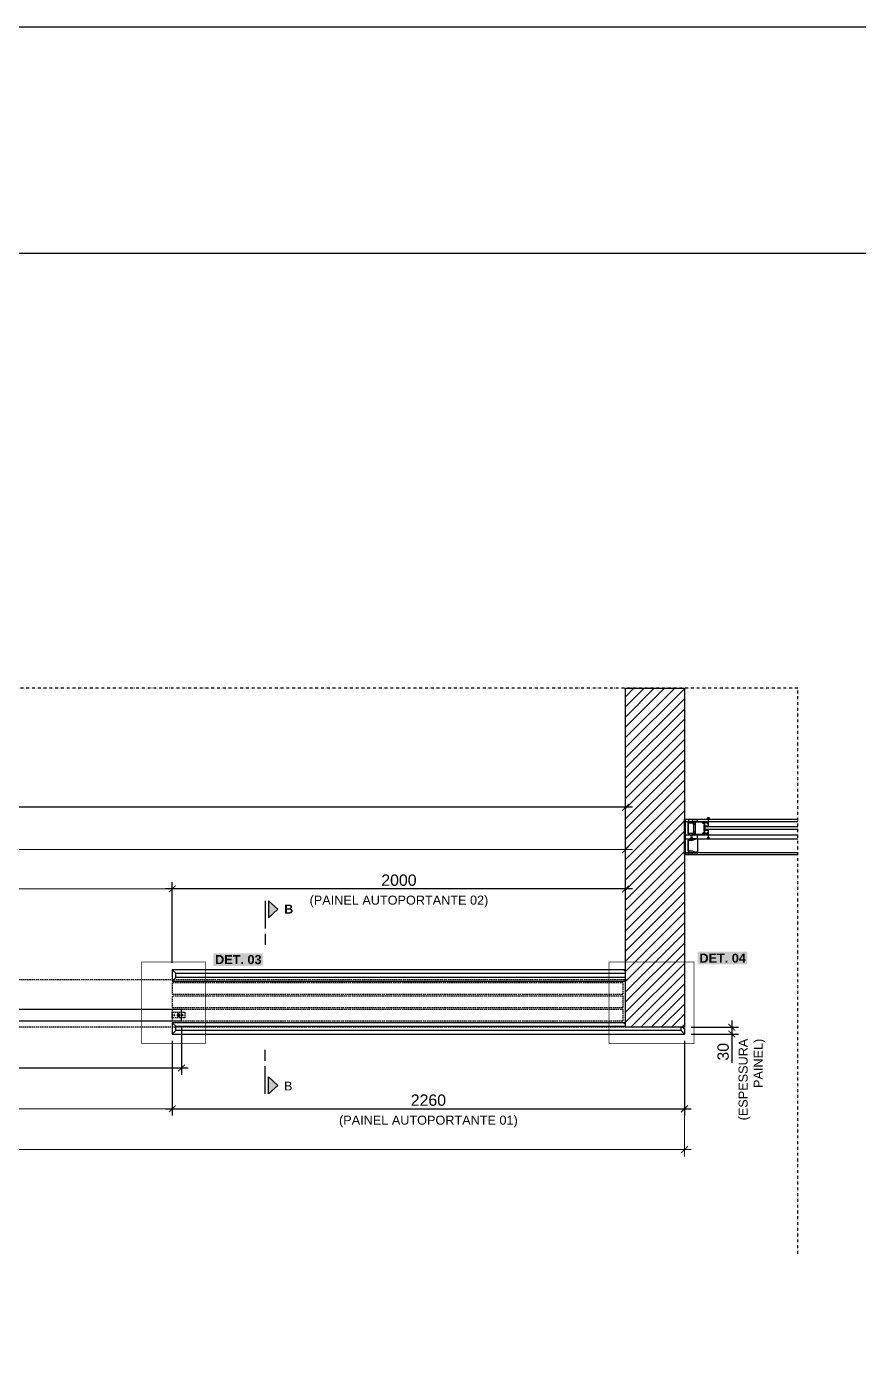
# Model space of a CAD drawing. Header units: millimetres. Extents: x -63251 to 507826, y 5339 to 217512.
# Drawn here: x 179821 to 183490, y 90315 to 96213 of the extents above; entities that cross this region are included whole.
import ezdxf
from ezdxf import colors
from ezdxf.entities.mleader import LeaderData, LeaderLine
from ezdxf.math import Vec2, Vec3

# ---------------------------------------------------------------- set-up
doc = ezdxf.new("R2010")
doc.units = ezdxf.units.MM
doc.header["$PDMODE"] = 3
for name, pattern in [('CENTER2', [1.125, 0.75, -0.125, 0.125, -0.125]), ('CONTINU', [0]), ('TRAÇO 1-1', [9.525, 6.35, -3.175]), ('TRAÇO E PONTO 1-1', [25.4, 12.7, -6.35, 0, -6.35])]:
    doc.linetypes.add(name, pattern=pattern)
doc.layers.add('ARQ-COTA', color=12, linetype='Continuous', lineweight=9)
for name, color, linetype in [('COTAS', 9, 'Continuous'), ('DB 1475.24 - Amanda Rosales e Bruno Haidar - Terreo - Obra$0$ARQ-PISO-01', 8, 'Continuous'), ('DETALHE', 10, 'Continuous'), ('FERRAGEM', 3, 'Continuous'), ('MARCENARIA', 4, 'Continuous'), ('MARCENARIA . M', 4, 'Continuous'), ('PAREDE', 94, 'Continuous'), ('PISO', 9, 'Continuous'), ('PROJEÇÃO', 8, 'Continuous'), ('TEXTO', 105, 'Continuous'), ('TEXTO TRAÇO PONTO', 105, 'TRAÇO E PONTO 1-1')]:
    doc.layers.add(name, color=color, linetype=linetype)
doc.styles.add('1-1', font='arial.ttf', dxfattribs={"height": 0.2})
doc.styles.add('MEDIDA OFICIAL', font='ariblk.ttf')
doc.styles.add('PADRÃO', font='arial.ttf')
doc.styles.add('PADRÃO NEGRITO', font='arialbd.ttf')
doc.dimstyles.new('1-20', dxfattribs={"dimscale": 20, "dimtxt": 2.5, "dimasz": 1.5, "dimexe": 1.5, "dimexo": 1.5, "dimtad": 1, "dimtxsty": 'PADRÃO', "dimblk": 'ARCHTICK', "dimcen": 2.5, "dimdle": 1.5, "dimclrd": 9, "dimclre": 9, "dimclrt": 6, "dimadec": 0, "dimazin": 0, "dimtfac": 1, "dimtmove": 0, "dimatfit": 3, "dimfxl": 1.25, "dimlwd": -1, "dimlwe": -1, "dimarcsym": 0})
doc.dimstyles.new('1-20 CAIXA', dxfattribs={"dimscale": 20, "dimtxt": 2.5, "dimasz": 1.5, "dimexe": 1.5, "dimexo": 1.5, "dimtad": 1, "dimtxsty": 'PADRÃO NEGRITO', "dimblk": 'ARCHTICK', "dimcen": 2.5, "dimdle": 1.5, "dimclrd": 9, "dimclre": 9, "dimclrt": 6, "dimadec": 0, "dimazin": 0, "dimtfac": 1, "dimtmove": 0, "dimatfit": 3, "dimfxl": 1.25, "dimlwd": -1, "dimlwe": -1, "dimarcsym": 0})
doc.dimstyles.new('Med. Ofic.1-20', dxfattribs={"dimscale": 20, "dimtxt": 2.5, "dimasz": 1.5, "dimexe": 1.5, "dimexo": 1.5, "dimtad": 1, "dimtxsty": 'MEDIDA OFICIAL', "dimblk": 'ARCHTICK', "dimcen": 2.5, "dimdle": 1.5, "dimclrd": 9, "dimclre": 9, "dimclrt": 10, "dimadec": 0, "dimazin": 0, "dimtfac": 1, "dimtmove": 0, "dimatfit": 3, "dimfxl": 1.25, "dimlwd": -1, "dimlwe": -1, "dimarcsym": 0})

# ---------------------------------------------------------------- blocks, each defined once
blk = doc.blocks.new('BASE_2o PAVIMENTO_R10$0$02.3.02.404')
at = {"lineweight": 0}
h = blk.add_hatch(dxfattribs=at)
h.set_pattern_fill('CROSS', color=0, scale=0.12)
h.paths.add_polyline_path([(-2, 8.1), (-4.5, 8.1), (-4.5, -8.1), (-2, -8.1)])
at = {"color": 0, "lineweight": 0}
for p, q in [((-20.1, 6.7), (-20.1, 21.2)), ((-19.8, 21.5), (-19.1, 21.5)), ((-18.3, 6.4), (-19.8, 6.4)), ((-18.8, 21.2), (-18.8, 21)), ((-18.8, 8.4), (-18.8, 7.7)), ((-18.5, 20.7), (-15.5, 20.7)), ((-18.5, 7.4), (-18, 7.4)), ((-13, 9), (-18.3, 9)), ((-18.1, 19.2), (-18.1, 11.2)), ((-17.8, 7), (-18, 6.6)), ((-14.3, 19.5), (-17.8, 19.5)), ((-17.8, 10.9), (-11.4, 10.9)), ((-17.6, 23.2), (-17.6, 23.6)), ((-17.3, 23.9), (-16.3, 23.9)), ((-17.3, 22.9), (-16.3, 22.9)), ((-16.3, 23.9), (-14.3, 23.9)), ((-15.2, 22.9), (-16.3, 22.9)), ((-15.2, 21), (-15.2, 22.9)), ((-14, 23.6), (-14, 21)), ((-14, 21), (-14, 19.8)), ((-13.3, 6.6), (-13.5, 7)), ((-13.2, 7.4), (-12.8, 7.4)), ((-11.4, 6.4), (-13, 6.4)), ((-12.5, 7.7), (-12.5, 8.4)), ((-11.1, 8.1), (-11.1, 6.7)), ((-10.8, 10.4), (-3.9, 10.4)), ((-2.3, 8.4), (-10.8, 8.4)), ((-3.6, 23), (-3.6, 10.7)), ((4.2, 23.9), (-2.6, 23.9)), ((-2, -8.1), (-2, 8.1)), ((-1.6, 20.7), (-1.6, 11.7)), ((-1.3, 11.4), (-0.5, 11.4)), ((-0.6, 21.7), (2.1, 21.7)), ((0, 9.7), (-0.3, 9.4)), ((-0.3, 9.4), (0, 9.1)), ((0, 10.9), (0, 9.7)), ((0, 9.1), (0, -9.1)), ((2.6, 21.2), (2.6, 20.4)), ((3.1, 19.9), (4, 19.9)), ((3.9, 21.2), (5, 22.6)), ((4.4, 20.7), (3.9, 21.2)), ((-20.1, -21.2), (-20.1, -6.7)), ((-19.8, -6.4), (-18.3, -6.4)), ((-19.1, -21.5), (-19.8, -21.5)), ((-18.8, -7.7), (-18.8, -8.4)), ((-18.8, -21), (-18.8, -21.2)), ((-18, -7.4), (-18.5, -7.4)), ((-15.5, -20.7), (-18.5, -20.7)), ((-18.3, -8.9), (-13, -8.9)), ((-18.1, -11.2), (-18.1, -19.2)), ((-18, -6.6), (-17.8, -7)), ((-11.4, -10.9), (-17.8, -10.9)), ((-17.8, -19.5), (-14.3, -19.5)), ((-17.6, -23.6), (-17.6, -23.2)), ((-17.3, -22.9), (-16.3, -22.9)), ((-17.3, -23.9), (-16.3, -23.9)), ((-16.3, -22.9), (-15.2, -22.9)), ((-14.3, -23.9), (-16.3, -23.9)), ((-15.2, -22.9), (-15.2, -21)), ((-14, -19.8), (-14, -21)), ((-14, -21), (-14, -23.6)), ((-13.5, -7), (-13.3, -6.6)), ((-12.8, -7.4), (-13.2, -7.4)), ((-13, -6.4), (-11.4, -6.4)), ((-12.5, -8.4), (-12.5, -7.7)), ((-11.1, -6.7), (-11.1, -8.1)), ((-10.8, -8.4), (-2.3, -8.4)), ((-3.9, -10.4), (-10.8, -10.4)), ((-3.6, -23), (-3.6, -10.7)), ((4.2, -23.9), (-2.6, -23.9)), ((-1.6, -11.7), (-1.6, -20.7)), ((-0.5, -11.4), (-1.3, -11.4)), ((-0.6, -21.7), (2.1, -21.7)), ((0, -9.1), (-0.3, -9.4)), ((-0.3, -9.4), (0, -9.7)), ((0, -9.7), (0, -10.9)), ((2.6, -21.2), (2.6, -20.4)), ((3.1, -19.9), (4, -19.9)), ((4.4, -20.7), (3.9, -21.2)), ((3.9, -21.2), (5, -22.6))]:
    blk.add_line(p, q, dxfattribs=at)
blk.add_lwpolyline([(-2, -8.1), (-4.5, -8.1), (-4.5, 8.1), (-2, 8.1), (-2, -8.1)], dxfattribs=at)
for centre, radius, start, end in [((-19.8, 21.2), 0.3, 90, 180), ((-19.8, 6.7), 0.3, 180, 270), ((-19.1, 21.2), 0.3, 0, 90), ((-18.5, 21), 0.3, 180, 270), ((-18.3, 8.4), 0.5, 90, 180), ((-18.5, 7.7), 0.3, 180, 270), ((-18.3, 6.7), 0.3, 270, 330), ((-17.8, 19.2), 0.3, 90, 180), ((-17.8, 11.2), 0.3, 180.00046, 270), ((-18, 7.2), 0.3, 330, 90), ((-17.3, 23.6), 0.3, 90, 180), ((-17.3, 23.2), 0.3, 180, 270), ((-15.5, 21), 0.3, 270, 0), ((-14.3, 23.6), 0.3, 0, 90), ((-14.3, 19.8), 0.3, 270, 0), ((-13.2, 7.2), 0.3, 90, 210), ((-13, 6.7), 0.3, 210, 270), ((-13, 8.4), 0.5, 0, 90), ((-12.8, 7.7), 0.3, 270, 0), ((-11.4, 10.7), 0.3, 360, 90), ((-11.4, 6.7), 0.3, 270, 0), ((-10.8, 10.8), 0.367, 206.87232, 265.72197), ((-10.8, 8.1), 0.3, 90, 180), ((-3.9, 10.7), 0.3, 269.98892, 0), ((-2.6, 22.9), 1, 90, 180), ((-2.3, 8.1), 0.3, 0, 90), ((-0.6, 20.7), 1, 90, 180), ((-1.3, 11.7), 0.3, 180, 270), ((-0.5, 10.9), 0.5, 0, 90), ((2.1, 21.2), 0.5, 0, 90), ((3.1, 20.4), 0.5, 180, 270), ((4, 20.4), 0.5, 270, 43.66215), ((3.6, 22.4), 1.64, 25.17798, 70.88346), ((4.7, 22.9), 0.5, 318.80438, 18.47764), ((-19.8, -6.7), 0.3, 90, 180), ((-19.8, -21.2), 0.3, 180, 270), ((-19.1, -21.2), 0.3, 270, 0), ((-18.5, -7.7), 0.3, 90, 180), ((-18.3, -8.4), 0.5, 180, 270), ((-18.5, -21), 0.3, 90, 180), ((-18.3, -6.7), 0.3, 30, 90), ((-17.8, -11.2), 0.3, 90, 179.99954), ((-17.8, -19.2), 0.3, 180, 270), ((-18, -7.1), 0.3, 270, 30), ((-17.3, -23.2), 0.3, 90, 180), ((-17.3, -23.6), 0.3, 180, 270), ((-15.5, -21), 0.3, 0, 90), ((-14.3, -19.8), 0.3, 0, 90), ((-14.3, -23.6), 0.3, 270, 360), ((-13.2, -7.1), 0.3, 150, 270), ((-13, -6.7), 0.3, 90, 150), ((-13, -8.4), 0.5, 270, 0), ((-12.8, -7.7), 0.3, 360, 90), ((-11.4, -6.7), 0.3, 0, 90), ((-11.4, -10.6), 0.3, 270, 0), ((-10.8, -8.1), 0.3, 180, 270), ((-10.8, -10.8), 0.367, 94.27803, 153.12768), ((-3.9, -10.7), 0.3, 0, 90.01108), ((-2.6, -22.9), 1, 180, 270), ((-2.3, -8.1), 0.3, 270, 0), ((-1.3, -11.7), 0.3, 90, 180), ((-0.6, -20.7), 1, 180, 270), ((-0.5, -10.9), 0.5, 270, 0), ((2.1, -21.2), 0.5, 270, 0), ((3.1, -20.4), 0.5, 90, 180), ((4, -20.4), 0.5, 316.33785, 90), ((3.6, -22.4), 1.64, 289.11654, 334.82202), ((4.7, -22.9), 0.5, 341.52236, 41.19562)]:
    blk.add_arc(centre, radius, start, end, dxfattribs=at)
blk = doc.blocks.new('PINO GUIA PISO')
at = {"layer": 'FERRAGEM', "color": 102, "linetype": 'TRAÇO 1-1', "ltscale": 0.1}
blk.add_lwpolyline([(12156.62, 2059.21), (12162.12, 2059.21), (12162.12, 2061.71), (12156.62, 2061.71)], close=True, dxfattribs=at)
for centre, radius in [((12157.55, 2060.46), 0.225), ((12159.37, 2060.46), 0.6), ((12159.37, 2060.46), 0.375), ((12161.2, 2060.46), 0.225)]:
    blk.add_circle(centre, radius, dxfattribs=at)
blk = doc.blocks.new('*U207')
at = {"layer": 'PAREDE', "color": 0, "linetype": 'CENTER2', "transparency": 16777216}
for p, q in [((-7.3, 0), (-0.8, 0)), ((0, 0.8), (0, 7.3)), ((0.8, 0), (7.3, 0)), ((0, -7.3), (0, -0.8))]:
    blk.add_line(p, q, dxfattribs=at)
at = {"layer": 'PAREDE', "color": 0, "linetype": 'Continuous', "transparency": 16777216}
for p, q in [((-0.4, 0), (0.4, 0)), ((0, -0.4), (0, 0.4))]:
    blk.add_line(p, q, dxfattribs=at)
blk = doc.blocks.new('_ArchTick')
at = {"color": 0, "linetype": 'ByBlock', "const_width": 0.15}
blk.add_lwpolyline([(-0.5, -0.5), (0.5, 0.5)], dxfattribs=at)
blk = doc.blocks.new('*D208')
at = {"layer": 'ARQ-COTA', "color": 9, "transparency": 16777216}
for p, q in [((174776, 91767.7), (174776, 91407.7)), ((180463, 91737.7), (180463, 91407.7)), ((180493, 91437.7), (174746, 91437.7))]:
    blk.add_line(p, q, dxfattribs=at)
at = {"layer": 'Defpoints', "color": 0, "transparency": 16777216}
for p in [(174776, 91797.7), (180463, 91767.7), (174776, 91437.7)]:
    blk.add_point(p, dxfattribs=at)
at = {"layer": 'ARQ-COTA', "color": 9, "transparency": 16777216, "xscale": 30, "yscale": 30, "zscale": 30, "rotation": 180}
blk.add_blockref('_ArchTick', (174776, 91437.7), dxfattribs=at)
at = {"layer": 'ARQ-COTA', "color": 9, "transparency": 16777216, "xscale": 30, "yscale": 30, "zscale": 30}
blk.add_blockref('_ArchTick', (180463, 91437.7), dxfattribs=at)
at = {"layer": 'ARQ-COTA', "color": 6, "transparency": 16777216, "insert": (177619.5, 91475.7), "char_height": 50, "attachment_point": 5, "style": 'PADRÃO'}
blk.add_mtext('5687', dxfattribs=at)
blk = doc.blocks.new('*D210')
at = {"layer": 'COTAS', "color": 9, "transparency": 16777216}
for p, q in [((180463, 91737.7), (180463, 91407.7)), ((182723, 91737.7), (182723, 91407.7)), ((180433, 91437.7), (182753, 91437.7))]:
    blk.add_line(p, q, dxfattribs=at)
at = {"layer": 'Defpoints', "color": 0, "transparency": 16777216}
for p in [(180463, 91767.7), (182723, 91767.7), (182723, 91437.7)]:
    blk.add_point(p, dxfattribs=at)
at = {"layer": 'COTAS', "color": 9, "transparency": 16777216, "xscale": 30, "yscale": 30, "zscale": 30, "rotation": 180}
blk.add_blockref('_ArchTick', (180463, 91437.7), dxfattribs=at)
at = {"layer": 'COTAS', "color": 9, "transparency": 16777216, "xscale": 30, "yscale": 30, "zscale": 30}
blk.add_blockref('_ArchTick', (182723, 91437.7), dxfattribs=at)
at = {"layer": 'COTAS', "color": 6, "transparency": 16777216, "insert": (181593, 91475.7), "char_height": 50, "attachment_point": 5, "style": 'PADRÃO'}
blk.add_mtext('2260', dxfattribs=at)
blk = doc.blocks.new('*D211')
at = {"layer": 'ARQ-COTA', "color": 9, "transparency": 16777216}
for p, q in [((174746, 91407.7), (174746, 91227.7)), ((182723, 91407.7), (182723, 91227.7)), ((182753, 91257.7), (174716, 91257.7))]:
    blk.add_line(p, q, dxfattribs=at)
at = {"layer": 'Defpoints', "color": 0, "transparency": 16777216}
for p in [(174746, 91437.7), (182723, 91437.7), (174746, 91257.7)]:
    blk.add_point(p, dxfattribs=at)
at = {"layer": 'ARQ-COTA', "color": 9, "transparency": 16777216, "xscale": 30, "yscale": 30, "zscale": 30, "rotation": 180}
blk.add_blockref('_ArchTick', (174746, 91257.7), dxfattribs=at)
at = {"layer": 'ARQ-COTA', "color": 9, "transparency": 16777216, "xscale": 30, "yscale": 30, "zscale": 30}
blk.add_blockref('_ArchTick', (182723, 91257.7), dxfattribs=at)
at = {"layer": 'ARQ-COTA', "color": 6, "transparency": 16777216, "insert": (178734.5, 91295.8), "char_height": 50, "attachment_point": 5, "style": 'PADRÃO NEGRITO'}
blk.add_mtext('7977', dxfattribs=at)
blk = doc.blocks.new('*D212')
at = {"layer": 'COTAS', "color": 9, "transparency": 16777216}
for p, q in [((180463, 92081.7), (180463, 92438.7)), ((182463, 92078.7), (182463, 92438.7)), ((182493, 92408.7), (180433, 92408.7))]:
    blk.add_line(p, q, dxfattribs=at)
at = {"layer": 'Defpoints', "color": 0, "transparency": 16777216}
for p in [(180463, 92408.7), (180463, 92051.7), (182463, 92048.7)]:
    blk.add_point(p, dxfattribs=at)
at = {"layer": 'COTAS', "color": 9, "transparency": 16777216, "xscale": 30, "yscale": 30, "zscale": 30, "rotation": 180}
blk.add_blockref('_ArchTick', (180463, 92408.7), dxfattribs=at)
at = {"layer": 'COTAS', "color": 9, "transparency": 16777216, "xscale": 30, "yscale": 30, "zscale": 30}
blk.add_blockref('_ArchTick', (182463, 92408.7), dxfattribs=at)
at = {"layer": 'COTAS', "color": 6, "transparency": 16777216, "insert": (181463, 92446.7), "char_height": 50, "attachment_point": 5, "style": 'PADRÃO'}
blk.add_mtext('2000', dxfattribs=at)
blk = doc.blocks.new('*D213')
at = {"layer": 'ARQ-COTA', "color": 9, "transparency": 16777216}
for p, q in [((174776, 92037.7), (174776, 92438.7)), ((180463, 92081.7), (180463, 92438.7)), ((180493, 92408.7), (174746, 92408.7))]:
    blk.add_line(p, q, dxfattribs=at)
at = {"layer": 'Defpoints', "color": 0, "transparency": 16777216}
for p in [(174776, 92408.7), (180463, 92051.7), (174776, 92007.7)]:
    blk.add_point(p, dxfattribs=at)
at = {"layer": 'ARQ-COTA', "color": 9, "transparency": 16777216, "xscale": 30, "yscale": 30, "zscale": 30, "rotation": 180}
blk.add_blockref('_ArchTick', (174776, 92408.7), dxfattribs=at)
at = {"layer": 'ARQ-COTA', "color": 9, "transparency": 16777216, "xscale": 30, "yscale": 30, "zscale": 30}
blk.add_blockref('_ArchTick', (180463, 92408.7), dxfattribs=at)
at = {"layer": 'ARQ-COTA', "color": 6, "transparency": 16777216, "insert": (177619.5, 92446.7), "char_height": 50, "attachment_point": 5, "style": 'PADRÃO'}
blk.add_mtext('5687', dxfattribs=at)
blk = doc.blocks.new('*D215')
at = {"layer": 'COTAS', "color": 9, "transparency": 16777216}
for p, q in [((178513.3, 91819.7), (178513.3, 91587.7)), ((180503.6, 91794.7), (180503.6, 91587.7)), ((180533.6, 91617.7), (178483.3, 91617.7))]:
    blk.add_line(p, q, dxfattribs=at)
at = {"layer": 'Defpoints', "color": 0, "transparency": 16777216}
for p in [(178513.3, 91849.7), (180503.6, 91824.7), (178513.3, 91617.7)]:
    blk.add_point(p, dxfattribs=at)
at = {"layer": 'COTAS', "color": 9, "transparency": 16777216, "xscale": 30, "yscale": 30, "zscale": 30, "rotation": 180}
blk.add_blockref('_ArchTick', (178513.3, 91617.7), dxfattribs=at)
at = {"layer": 'COTAS', "color": 9, "transparency": 16777216, "xscale": 30, "yscale": 30, "zscale": 30}
blk.add_blockref('_ArchTick', (180503.6, 91617.7), dxfattribs=at)
at = {"layer": 'COTAS', "color": 6, "transparency": 16777216, "insert": (179508.5, 91655.7), "char_height": 50, "attachment_point": 5, "style": 'PADRÃO'}
blk.add_mtext('1990', dxfattribs=at)
blk = doc.blocks.new('*D218')
at = {"layer": 'COTAS', "color": 9, "transparency": 16777216}
for p, q in [((182753, 91797.7), (182961.6, 91797.7)), ((182931.6, 91827.7), (182931.6, 91767.7)), ((182753, 91767.7), (182961.6, 91767.7)), ((182931.6, 91767.7), (182931.6, 91641.3))]:
    blk.add_line(p, q, dxfattribs=at)
at = {"layer": 'Defpoints', "color": 0, "transparency": 16777216}
for p in [(182723, 91797.7), (182723, 91767.7), (182931.6, 91767.7)]:
    blk.add_point(p, dxfattribs=at)
at = {"layer": 'COTAS', "color": 9, "transparency": 16777216, "xscale": 30, "yscale": 30, "zscale": 30}
for p, rotation in [((182931.6, 91797.7), 90), ((182931.6, 91767.7), 270)]:
    blk.add_blockref('_ArchTick', p, dxfattribs=dict(at, rotation=rotation))
at = {"layer": 'COTAS', "color": 6, "transparency": 16777216, "insert": (182893.6, 91689.5), "char_height": 50, "attachment_point": 5, "rotation": 90, "style": 'PADRÃO'}
blk.add_mtext('30', dxfattribs=at)
blk = doc.blocks.new('C 06')
at = {"layer": 'TEXTO', "linetype": 'CONTINU'}
blk.add_hatch(color=8, dxfattribs=at).paths.add_polyline_path([(-1945.97, 2712.5), (-1941.98, 2708.2), (-1938, 2712.5)])
for p, q in [((-1953.6, 2714.06), (-1958.8, 2714.06)), ((-1938, 2714.06), (-1951, 2714.06))]:
    blk.add_line(p, q, dxfattribs=at)
blk.add_lwpolyline([(-1941.98, 2708.2), (-1938, 2712.5), (-1945.97, 2712.5)], close=True, dxfattribs=at)
blk = doc.blocks.new('*D220')
at = {"layer": 'ARQ-COTA', "color": 9, "transparency": 16777216}
for p, q in [((182493, 92582.1), (174716, 92582.1)), ((174746, 92582.1), (174746, 92552.1)), ((182463, 92558.7), (182463, 92552.1))]:
    blk.add_line(p, q, dxfattribs=at)
at = {"layer": 'Defpoints', "color": 0, "transparency": 16777216}
for p in [(174746, 92612.1), (174746, 92582.1), (182463, 92588.7)]:
    blk.add_point(p, dxfattribs=at)
at = {"layer": 'ARQ-COTA', "color": 9, "transparency": 16777216, "xscale": 30, "yscale": 30, "zscale": 30, "rotation": 180}
blk.add_blockref('_ArchTick', (174746, 92582.1), dxfattribs=at)
at = {"layer": 'ARQ-COTA', "color": 9, "transparency": 16777216, "xscale": 30, "yscale": 30, "zscale": 30}
blk.add_blockref('_ArchTick', (182463, 92582.1), dxfattribs=at)
at = {"layer": 'ARQ-COTA', "color": 6, "transparency": 16777216, "insert": (178602.5, 92619.7), "char_height": 50, "attachment_point": 5, "style": 'PADRÃO NEGRITO'}
blk.add_mtext('7717', dxfattribs=at)
blk = doc.blocks.new('*D221')
at = {"layer": 'Defpoints', "color": 0, "transparency": 16777216}
for p in [(174746, 92768.7), (174746, 92760.9), (182463, 92716.3)]:
    blk.add_point(p, dxfattribs=at)
at = {"layer": 'MARCENARIA', "color": 9, "transparency": 16777216}
for p, q in [((174746, 92790.9), (174746, 92798.7)), ((182463, 92746.3), (182463, 92798.7))]:
    blk.add_line(p, q, dxfattribs=at)
at = {"layer": 'MARCENARIA', "color": 9, "linetype": 'Continuous', "transparency": 16777216}
blk.add_line((182493, 92768.7), (174716, 92768.7), dxfattribs=at)
at = {"layer": 'MARCENARIA', "color": 9, "transparency": 16777216, "xscale": 30, "yscale": 30, "zscale": 30, "rotation": 180}
blk.add_blockref('_ArchTick', (174746, 92768.7), dxfattribs=at)
at = {"layer": 'MARCENARIA', "color": 9, "transparency": 16777216, "xscale": 30, "yscale": 30, "zscale": 30}
blk.add_blockref('_ArchTick', (182463, 92768.7), dxfattribs=at)
at = {"layer": 'MARCENARIA', "color": 10, "transparency": 16777216, "insert": (178604.5, 92807.1), "char_height": 50, "attachment_point": 5, "style": 'MEDIDA OFICIAL'}
blk.add_mtext('7717 MEDIDA DE OBRA', dxfattribs=at)

msp = doc.modelspace()

# ---------------------------------------------------------------- hatches: boundary and pattern name
at = {"layer": 'DB 1475.24 - Amanda Rosales e Bruno Haidar - Terreo - Obra$0$ARQ-PISO-01'}
h = msp.add_hatch(dxfattribs=at)
h.set_pattern_fill('ANSI31', color=256, scale=10, angle=540)
h.set_pattern_definition([(225, (345038.087, 183540.496), (22.4506403, -22.4506403), [])])
h.paths.add_polyline_path([(182722.978, 93293.507), (182462.978, 93293.507), (182462.978, 91797.716), (182722.978, 91797.716)])

# ---------------------------------------------------------------- linework, layer by layer
at = {"layer": 'DETALHE', "linetype": 'TRAÇO 1-1', "ltscale": 0.4, "const_width": 3, "elevation": 0}
for points in [[(180327.096, 91725.319), (180609.325, 91725.319), (180609.325, 92085.442), (180327.096, 92085.442)], [(182389.584, 91725.319), (182764.287, 91725.319), (182764.287, 92085.442), (182389.584, 92085.442)]]:
    msp.add_lwpolyline(points, close=True, dxfattribs=at)
at = {"layer": 'MARCENARIA', "color": 8}
for p, q in [((182722.97, 92715.944), (183222.978, 92715.944)), ((182722.97, 92559.462), (182722.97, 92715.944)), ((182722.97, 92706.105), (183222.978, 92706.105)), ((183222.978, 92682.383), (182813.903, 92682.383)), ((183222.978, 92670.383), (182813.903, 92670.383)), ((182722.97, 92646.778), (183222.978, 92646.778)), ((182722.97, 92628.628), (183222.978, 92628.628)), ((182722.97, 92569.301), (183222.978, 92569.301)), ((182722.97, 92559.462), (183222.978, 92559.462))]:
    msp.add_line(p, q, dxfattribs=at)
msp.add_lwpolyline([(182757.616, 92713.945), (182741.205, 92713.945), (182741.205, 92700.847), (182738.703, 92700.847), (182738.703, 92651.994), (182740.993, 92651.994), (182741.374, 92651.867), (182751.467, 92642.453), (182751.764, 92642.241), (182752.146, 92642.156), (182757.616, 92642.156), (182757.616, 92646.778), (182779.456, 92646.778), (182779.456, 92628.628), (182757.616, 92628.628), (182757.616, 92633.25), (182752.116, 92633.244), (182751.764, 92633.166), (182751.467, 92632.996), (182741.374, 92623.582), (182740.951, 92623.412), (182738.703, 92623.412), (182738.703, 92574.559), (182741.163, 92574.559), (182741.163, 92561.714), (182757.546, 92561.714), (182757.546, 92569.301), (182779.348, 92569.301), (182779.348, 92559.462), (182723.47, 92559.462, -0.36650001), (182722.97, 92559.971), (182722.97, 92562.982, -0.43141043), (182723.27, 92563.279), (182724.694, 92563.279, -0.30879894), (182725.005, 92562.982), (182725.005, 92561.456), (182727.499, 92561.456), (182727.505, 92587.79), (182725.007, 92587.79), (182725.005, 92585.882, -0.29934547), (182724.702, 92585.585), (182723.27, 92585.585, -0.43131378), (182722.97, 92585.882), (182722.97, 92589.274, -0.3698372), (182723.479, 92589.783), (182725.853, 92589.783), (182726.15, 92589.487), (182726.441, 92589.783), (182727.499, 92589.783), (182727.499, 92619.383), (182726.441, 92619.383), (182726.147, 92619.677), (182725.855, 92619.383), (182723.477, 92619.383, -0.36001323), (182722.97, 92619.892), (182722.97, 92623.285, -0.43141043), (182723.27, 92623.582), (182724.666, 92623.582, -0.33543859), (182725.005, 92623.285), (182725.004, 92621.376), (182727.509, 92621.376), (182727.507, 92654.03), (182725.003, 92654.03), (182725.007, 92652.122, -0.33344922), (182724.666, 92651.825), (182723.27, 92651.825, -0.44170323), (182722.97, 92652.122), (182722.97, 92655.556, -0.45805781), (182723.47, 92656.023), (182725.848, 92656.023), (182726.15, 92655.726), (182726.441, 92656.023), (182727.499, 92656.023), (182727.499, 92685.623), (182726.441, 92685.623), (182726.15, 92685.92), (182725.848, 92685.623), (182723.47, 92685.623, -0.3567224), (182722.97, 92686.166), (182722.97, 92689.524, -0.34040767), (182723.27, 92689.864), (182724.702, 92689.864, -0.40018801), (182725.002, 92689.557), (182725.002, 92687.656), (182727.499, 92687.656), (182727.499, 92713.945), (182725.002, 92713.945), (182725.002, 92712.425, -0.41421356), (182724.702, 92712.125), (182723.27, 92712.125, -0.41421356), (182722.97, 92712.425), (182722.97, 92715.435, -0.41421356), (182723.47, 92715.935), (182779.456, 92715.935), (182779.456, 92706.114), (182757.616, 92706.113)], format="xyb", close=True, dxfattribs=at)
for points in [[(182738.703, 92700.953), (182741.247, 92700.953), (182741.247, 92700.444), (182759.949, 92700.444), (182759.949, 92702.437), (182762.451, 92702.437), (182762.451, 92700.444), (182762.451, 92652.355), (182762.451, 92652.355), (182762.451, 92650.362), (182759.949, 92650.362), (182759.949, 92652.355), (182741.247, 92652.355), (182741.247, 92651.888), (182738.703, 92651.888)], [(182770.465, 92692.588), (182762.451, 92692.588), (182762.451, 92701.5), (182770.465, 92701.5)], [(182779.679, 92569.835), (182776.234, 92569.835), (182775.175, 92568.775), (182757.952, 92575.044), (182738.703, 92575.044), (182738.703, 92623.328), (182757.952, 92623.328), (182775.175, 92629.596), (182776.234, 92628.537), (182779.679, 92628.537)], [(182770.465, 92651.317), (182762.451, 92651.317), (182762.451, 92660.229), (182770.465, 92660.229)]]:
    msp.add_lwpolyline(points, close=True, dxfattribs=at)
msp.add_lwpolyline([(182829.567, 92698.25), (182829.567, 92717.659), (182833.324, 92721.239), (182833.324, 92722.592), (182823.306, 92722.592), (182823.306, 92721.22), (182827.063, 92717.717), (182827.063, 92702.557), (182770.465, 92702.557), (182770.465, 92650.267), (182827.063, 92650.267), (182827.063, 92635.107), (182823.306, 92631.604), (182823.306, 92630.232), (182833.324, 92630.232), (182833.324, 92631.585), (182829.567, 92635.165), (182829.567, 92654.574), (182827.664, 92654.574), (182827.664, 92652.07), (182803.221, 92652.07), (182803.221, 92655.275), (182811.035, 92655.275), (182811.035, 92662.388), (182809.403, 92662.388), (182809.403, 92690.436), (182811.032, 92690.436), (182811.032, 92697.549), (182803.221, 92697.549), (182803.221, 92700.754), (182827.664, 92700.754), (182827.664, 92698.25), (182829.567, 92698.25)], dxfattribs=at)
at = {"layer": 'MARCENARIA'}
for points in [[(182457.978, 92051.716), (180462.978, 92051.716), (180477.978, 92036.716), (182462.978, 92036.716), (182462.978, 92046.716), (182457.978, 92046.716)], [(180462.978, 92001.716), (180477.978, 92016.716), (180477.978, 92036.716), (180462.978, 92051.716)], [(182462.978, 92016.716), (180477.978, 92016.716), (180462.978, 92001.716), (182457.978, 92001.716), (182457.978, 92006.716), (182462.978, 92006.716)], [(180462.978, 91767.716), (180477.978, 91782.716), (180477.978, 91802.716), (180462.978, 91817.716)], [(182457.978, 91817.716), (180462.978, 91817.716), (180477.978, 91802.716), (182462.978, 91802.716), (182462.978, 91812.716), (182457.978, 91812.716)], [(182707.978, 91782.716), (180477.978, 91782.716), (180462.978, 91767.716), (182722.978, 91767.716)], [(182722.978, 91767.716), (182707.978, 91782.716), (182707.978, 91797.716), (182717.978, 91797.716), (182717.978, 91792.716), (182722.978, 91792.716)]]:
    msp.add_lwpolyline(points, close=True, dxfattribs=at)
at = {"layer": 'MARCENARIA . M', "color": 3}
msp.add_line((173034.383, 95213.297), (196138.319, 95213.297), dxfattribs=at)
msp.add_lwpolyline([(196138.319, 96213.297), (196138.319, 77975.185), (173034.383, 77975.185), (173034.383, 96213.297)], close=True, dxfattribs=at)
at = {"layer": 'MARCENARIA . M'}
msp.add_lwpolyline([(178513.311, 91826.216), (180503.644, 91826.216), (180503.644, 91876.216), (178513.311, 91876.216)], close=True, dxfattribs=at)
at = {"layer": 'PAREDE'}
msp.add_lwpolyline([(182462.978, 91797.716), (182462.978, 93293.507), (182722.978, 93293.507), (182722.978, 91797.716)], close=True, dxfattribs=at)
at = {"layer": 'PISO', "linetype": 'TRAÇO 1-1'}
for points in [[(182466.978, 92007.716), (174745.978, 92007.716)], [(182466.978, 91797.716), (174745.978, 91797.716)]]:
    msp.add_lwpolyline(points, dxfattribs=at)
at = {"layer": 'PROJEÇÃO', "color": 21, "linetype": 'TRAÇO 1-1'}
for points in [[(180462.978, 91943.216), (182452.978, 91943.216), (182452.978, 91993.216), (180462.978, 91993.216)], [(180462.978, 91884.716), (182452.978, 91884.716), (182452.978, 91934.716), (180462.978, 91934.716)], [(180462.978, 91826.216), (182452.978, 91826.216), (182452.978, 91876.216), (180462.978, 91876.216)]]:
    msp.add_lwpolyline(points, close=True, dxfattribs=at)
at = {"layer": 'TEXTO TRAÇO PONTO'}
msp.add_lwpolyline([(183222.978, 90797.716), (183222.978, 93293.507), (174096.978, 93293.507), (174096.978, 90797.716)], dxfattribs=at)

# ---------------------------------------------------------------- block references
at = {"ltscale": 0.3, "xscale": -10, "yscale": 10, "zscale": 10, "rotation": 180}
msp.add_blockref('PINO GUIA PISO', (58896.763, 112455.77), dxfattribs=at)
at = {"layer": 'MARCENARIA', "color": 8, "xscale": -1}
msp.add_blockref('BASE_2o PAVIMENTO_R10$0$02.3.02.404', (182809.403, 92676.412), dxfattribs=at)
at = {"layer": 'PAREDE', "linetype": 'CENTER2', "extrusion": (0, 0, -1), "rotation": 90.00000000000001}
msp.add_blockref('*U207', (-180490.478, 91851.216), dxfattribs=at)
at = {"layer": 'TEXTO', "yscale": 9.375, "zscale": 9.375}
for p, xscale, rotation in [((206317.728, 110524.688), 9.375, 89.99999999999999), ((206317.728, 73334.714), -9.375, 90)]:
    msp.add_blockref('C 06', p, dxfattribs=dict(at, xscale=xscale, rotation=rotation))

# ---------------------------------------------------------------- texts
at = {"layer": 'COTAS', "color": 6, "char_height": 40, "attachment_point": 2, "style": 'PADRÃO'}
for s, insert, width in [('(PAINEL AUTOPORTANTE 02)', (181462.978, 92378.716), 864.31604), ('(PAINEL AUTOPORTANTE 01)', (181592.978, 91407.716), 792.23391)]:
    msp.add_mtext(s, dxfattribs=dict(at, insert=insert, width=width))
at = {"layer": 'COTAS', "color": 6, "insert": (182961.621, 91535.19), "char_height": 40, "width": 423.65592, "attachment_point": 2, "rotation": 90, "style": 'PADRÃO'}
msp.add_mtext('\\pxqr;(ESPESSURA PAINEL)', dxfattribs=at)
at = {"layer": 'DETALHE', "color": 105, "char_height": 40, "width": 203.41444, "attachment_point": 1, "style": 'PADRÃO', "bg_fill": 1, "box_fill_scale": 1.2, "bg_fill_color": 50, "bg_fill_transparency": 0}
for s, insert in [('{\\fArial|b1|i0|c0|p34;DET. 03}', (180651.85, 92116.394, 0)), ('{\\fArial|b1|i0|c0|p34;DET. 04}', (182788.825, 92122.749, 0))]:
    msp.add_mtext(s, dxfattribs=dict(at, insert=insert))
at = {"layer": 'TEXTO', "color": 1, "linetype": 'Continuous', "char_height": 39.168, "attachment_point": 5, "style": 'PADRÃO'}
for s, insert in [('{\\fArial|b1|i0|c0|p34;B}', (180976.877, 92318.99)), ('B', (180974.635, 91538.17))]:
    msp.add_mtext(s, dxfattribs=dict(at, insert=insert))

# ---------------------------------------------------------------- dimensions: what is measured, and where the dimension line sits
at = {"layer": 'ARQ-COTA'}
dim = msp.add_linear_dim(base=(174745.978, 92582.122), p1=(182462.978, 92588.716), p2=(174745.978, 92612.133), angle=180, dimstyle='1-20 CAIXA', dxfattribs=at)
dim.commit()
dim.dimension.update_dxf_attribs({"geometry": '*D220', "text_midpoint": (178602.478, 92582.122), "dimtype": 160})
for base, p1, p2, dimstyle, picture, middle in [((174775.978, 92408.716), (180462.978, 92051.716), (174775.978, 92007.716), '1-20', '*D213', (177619.478, 92446.745)), ((174775.978, 91437.716), (180462.978, 91767.716), (174775.978, 91797.716), '1-20', '*D208', (177619.478, 91475.745)), ((174745.978, 91257.716), (182722.978, 91437.716), (174745.978, 91437.716), '1-20 CAIXA', '*D211', (178734.478, 91295.762))]:
    dim = msp.add_linear_dim(base=base, p1=p1, p2=p2, angle=180, dimstyle=dimstyle, dxfattribs=at)
    dim.commit()
    dim.dimension.update_dxf_attribs({"geometry": picture, "text_midpoint": middle})
at = {"layer": 'COTAS'}
for base, p1, p2, angle, picture, middle in [((180462.978, 92408.716), (182462.978, 92048.716), (180462.978, 92051.716), 180, '*D212', (181462.978, 92446.745)), ((182931.621, 91767.716), (182722.978, 91797.716), (182722.978, 91767.716), 90, '*D218', (182893.575, 91689.507)), ((182722.978, 91437.716), (180462.978, 91767.716), (182722.978, 91767.716), 180, '*D210', (181592.978, 91475.745))]:
    dim = msp.add_linear_dim(base=base, p1=p1, p2=p2, angle=angle, dimstyle='1-20', dxfattribs=at)
    dim.commit()
    dim.dimension.update_dxf_attribs({"geometry": picture, "text_midpoint": middle})
dim = msp.add_linear_dim(base=(178513.311, 91617.716), p1=(180503.644, 91824.716), p2=(178513.311, 91849.716), angle=180, dimstyle='1-20', override={"dimdec": 0}, dxfattribs=at)
dim.commit()
dim.dimension.update_dxf_attribs({"geometry": '*D215', "text_midpoint": (179508.478, 91655.745)})
at = {"layer": 'MARCENARIA'}
dim = msp.add_linear_dim(base=(174745.978, 92768.716), p1=(182462.978, 92716.261), p2=(174745.978, 92760.945), angle=180, text='<> MEDIDA DE OBRA', dimstyle='Med. Ofic.1-20', dxfattribs=at)
dim.commit()
dim.dimension.update_dxf_attribs({"geometry": '*D221', "text_midpoint": (178604.478, 92807.069)})

# ---------------------------------------------------------------- leaders
at = {"layer": 'COTAS'}
ml = msp.add_multileader_mtext('Standard', dxfattribs=at)
ml.set_content('SANGRIA COM REVESTIMENTO DE CASQUINHA 1.8mm', color=105, style='1-1')
ml.set_leader_properties(color=256, linetype='ByLayer', lineweight=-1)
ml.build(insert=Vec2(0, 0))
ml.multileader.update_dxf_attribs({"text_left_attachment_type": 2, "text_right_attachment_type": 2, "dogleg_length": 0.36, "arrow_head_size": 20, "scale": 200})
ctx = ml.context
ctx.base_point, ctx.scale, ctx.char_height, ctx.arrow_head_size, ctx.landing_gap_size, ctx.plane_origin = Vec3(143838.128, 93756.624), 200, 40, 20, 40, Vec3(144807.759, 92677.834)
ctx.left_attachment, ctx.right_attachment = 2, 2
notes = []
notes.append((ctx, [(0, (1, 1, 0), (144516.759, 93756.624), (-1, 0), 72, [(0, [(144807.759, 92862.834), (144807.759, 93756.624)], 0, [])])]))
ctx.mtext.insert, ctx.mtext.width, ctx.mtext.flow_direction = Vec3(143878.128, 93845.91), 587.95231, 5
ml = msp.add_multileader_mtext('Standard', dxfattribs=at)
ml.set_content('SANGRIA COM REVESTIMENTO DE CASQUINHA 1.8mm', color=105, style='1-1')
ml.set_leader_properties(color=256, linetype='ByLayer', lineweight=-1)
ml.build(insert=Vec2(0, 0))
ml.multileader.update_dxf_attribs({"text_left_attachment_type": 2, "text_right_attachment_type": 2, "dogleg_length": 0.36, "arrow_head_size": 20, "scale": 200})
ctx = ml.context
ctx.base_point, ctx.scale, ctx.char_height, ctx.arrow_head_size, ctx.landing_gap_size, ctx.plane_origin = Vec3(149075.171, 93756.624), 200, 40, 20, 40, Vec3(148691.729, 92677.834)
ctx.left_attachment, ctx.right_attachment = 2, 2
notes.append((ctx, [(0, (1, 1, 0), (149003.171, 93756.624), (1, 0), 72, [(0, [(148691.729, 92862.834), (148691.729, 93756.624)], 0, [])])]))
ctx.mtext.insert, ctx.mtext.width, ctx.mtext.flow_direction = Vec3(149115.171, 93845.91), 553.36784, 5
for ctx, leaders in notes:
    for number, flags, end, landing, length, lines in leaders:
        leader = LeaderData()
        leader.index, (leader.has_last_leader_line, leader.has_dogleg_vector, leader.attachment_direction) = number, flags
        leader.last_leader_point, leader.dogleg_vector, leader.dogleg_length = Vec3(end), Vec3(landing), length
        for number, points, colour, breaks in lines:
            line = LeaderLine()
            line.index, line.vertices, line.color, line.breaks = number, Vec3.list(points), colors.encode_raw_color(colour), breaks
            leader.lines.append(line)
        ctx.leaders.append(leader)

doc.saveas('drawing.dxf')
